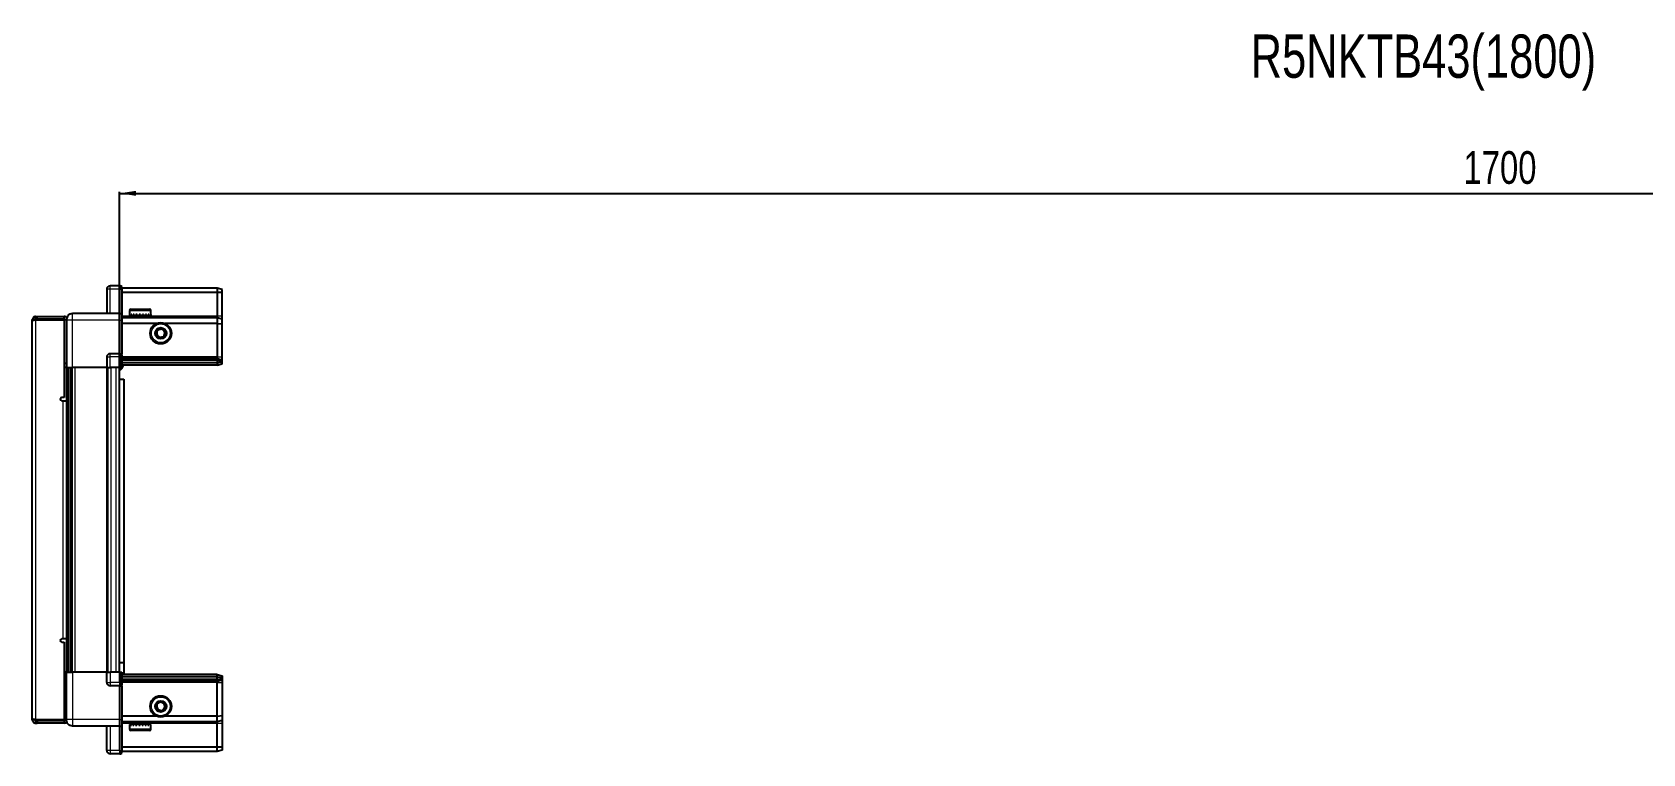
# Model space of a CAD drawing. Header units: millimetres. Extents: x 1021 to 4033, y -989 to 1441.
# Drawn here: x 1642 to 2625, y 1000 to 1441 of the extents above; entities that cross this region are included whole.
import ezdxf

# ---------------------------------------------------------------- set-up
doc = ezdxf.new("R2010")
doc.units = ezdxf.units.MM
doc.layers.add('FORMAT', color=7, linetype='Continuous')
doc.styles.add('SLDTEXTSTYLE0', font='TXT', dxfattribs={"width": 0.75})
doc.dimstyles.new('SLDDIMSTYLE0', dxfattribs={"dimtxt": 20, "dimasz": 10, "dimexe": 0, "dimexo": 0.0625, "dimgap": 5, "dimtad": 2, "dimdec": 1, "dimrnd": 1e-09, "dimzin": 12, "dimdsep": 46, "dimtxsty": 'SLDTEXTSTYLE0', "dimsah": 1, "dimcen": 0.09, "dimadec": 0, "dimazin": 3, "dimtfac": 1, "dimtofl": 0, "dimtmove": 0, "dimatfit": 3, "dimfxl": 0, "dimfrac": 2, "dimtolj": 1, "dimtzin": 12, "dimarcsym": 0})

# ---------------------------------------------------------------- blocks, each defined once
blk = doc.blocks.new('_D_4')
at = {"layer": 'FORMAT'}
for p, q in [((1695.13, 1235.67), (1695.13, 1343.16)), ((1695.13, 1342.16), (3395.13, 1342.16)), ((3395.13, 1235.67), (3395.13, 1343.16))]:
    blk.add_line(p, q, dxfattribs=at)
for points in [[(1695.13, 1342.16), (1705.13, 1340.63), (1705.13, 1343.7)], [(3395.13, 1342.16), (3385.13, 1343.7), (3385.13, 1340.63)]]:
    blk.add_solid(points, dxfattribs=at)
at = {"layer": 'FORMAT', "insert": (2515.58, 1367.95), "char_height": 20, "attachment_point": 1, "style": 'SLDTEXTSTYLE0'}
blk.add_mtext('1700', dxfattribs=at)

msp = doc.modelspace()

# ---------------------------------------------------------------- linework, layer by layer
at = {"color": 7, "linetype": 'Continuous', "lineweight": 25}
for p, q in [((1687.28, 1283.66), (1687.28, 1268.66)), ((1695.28, 1285.66), (1689.28, 1285.66)), ((1695.28, 1285.66), (1695.62, 1285.66)), ((1695.28, 1285.66), (1695.28, 1283.66)), ((1695.28, 1268.86), (1695.28, 1283.66)), ((1695.28, 1268.86), (1695.28, 1283.66)), ((1696.48, 1285.16), (1695.62, 1285.66)), ((1696.48, 1283.66), (1696.48, 1285.16)), ((1754.78, 1284.16), (1696.48, 1284.16)), ((1696.48, 1283.66), (1696.48, 1268.86)), ((1754.78, 1281.66), (1696.48, 1281.66)), ((1754.78, 1284.16), (1754.78, 1281.66)), ((1757.78, 1283.36), (1754.78, 1284.16)), ((1754.78, 1281.66), (1754.78, 1267.16)), ((1757.78, 1281.51), (1754.78, 1281.66)), ((1757.78, 1281.51), (1757.78, 1283.36)), ((1757.78, 1267.16), (1757.78, 1281.51)), ((1695.28, 1268.66), (1666.28, 1268.66)), ((1695.28, 1268.66), (1695.28, 1268.86)), ((1695.28, 1268.66), (1696.48, 1268.66)), ((1695.28, 1264.66), (1695.28, 1268.66)), ((1696.48, 1268.86), (1696.48, 1268.66)), ((1696.48, 1268.66), (1696.48, 1264.66)), ((1701.28, 1270.56), (1701.28, 1268.16)), ((1702.08, 1271.36), (1709.25, 1271.36)), ((1709.25, 1271.36), (1713.48, 1271.36)), ((1714.28, 1268.16), (1714.28, 1270.56)), ((1643.28, 1264.81), (1641.78, 1264.81)), ((1641.78, 1264.31), (1641.78, 1264.81)), ((1641.78, 1021.01), (1641.78, 1264.31)), ((1643.88, 1265.41), (1643.88, 1266.91)), ((1643.88, 1266.91), (1644.78, 1266.91)), ((1643.88, 1265.41), (1644.78, 1265.41)), ((1643.88, 1264.91), (1661.28, 1264.91)), ((1644.78, 1265.41), (1644.78, 1266.91)), ((1644.78, 1266.91), (1661.28, 1266.91)), ((1644.78, 1265.41), (1661.28, 1265.41)), ((1661.28, 1265.41), (1661.28, 1266.91)), ((1662.78, 1264.91), (1661.28, 1264.91)), ((1661.28, 1264.91), (1661.28, 1217.41)), ((1662.78, 1264.66), (1662.78, 1235.66)), ((1695.28, 1244.36), (1695.28, 1264.66)), ((1754.78, 1266.16), (1696.48, 1266.16)), ((1696.48, 1264.66), (1696.48, 1244.36)), ((1717.78, 1262.66), (1696.48, 1262.66)), ((1701.28, 1268.16), (1701.28, 1267.66)), ((1701.28, 1267.66), (1701.42, 1267.66)), ((1701.61, 1268.16), (1701.42, 1268.16)), ((1701.42, 1268.16), (1701.42, 1267.66)), ((1701.42, 1267.66), (1701.61, 1267.66)), ((1701.61, 1268.16), (1701.61, 1267.66)), ((1701.61, 1267.66), (1702.14, 1267.66)), ((1702.54, 1268.16), (1702.14, 1268.16)), ((1702.14, 1268.16), (1702.14, 1267.66)), ((1702.14, 1267.66), (1702.54, 1267.66)), ((1702.54, 1268.16), (1702.54, 1267.66)), ((1702.54, 1267.66), (1703.41, 1267.66)), ((1703.38, 1267.66), (1703.38, 1267.56)), ((1703.38, 1267.56), (1712.18, 1267.56)), ((1703.98, 1268.16), (1703.41, 1268.16)), ((1703.41, 1268.16), (1703.41, 1267.66)), ((1703.41, 1267.66), (1703.98, 1267.66)), ((1703.78, 1267.16), (1704.47, 1266.68)), ((1703.78, 1267.16), (1708.81, 1267.16)), ((1704.47, 1266.68), (1703.78, 1266.2)), ((1703.78, 1266.2), (1703.78, 1266.16)), ((1703.78, 1266.2), (1708.81, 1266.2)), ((1703.98, 1268.16), (1703.98, 1267.66)), ((1703.98, 1267.66), (1705.1, 1267.66)), ((1704.47, 1266.68), (1708.64, 1266.68)), ((1705.79, 1268.16), (1705.1, 1268.16)), ((1705.1, 1268.16), (1705.1, 1267.66)), ((1705.1, 1267.66), (1705.79, 1267.66)), ((1705.79, 1268.16), (1705.79, 1267.66)), ((1705.79, 1267.66), (1707.07, 1267.66)), ((1707.8, 1268.16), (1707.07, 1268.16)), ((1707.07, 1268.16), (1707.07, 1267.66)), ((1707.07, 1267.66), (1707.3, 1267.66)), ((1707.3, 1268.16), (1707.3, 1267.66)), ((1707.8, 1268.16), (1707.8, 1267.66)), ((1707.8, 1268.16), (1707.8, 1267.66)), ((1707.8, 1267.66), (1709.1, 1267.66)), ((1707.8, 1267.66), (1707.8, 1267.66)), ((1708.64, 1266.68), (1711.09, 1266.68)), ((1708.81, 1267.16), (1711.78, 1267.16)), ((1708.81, 1266.2), (1711.78, 1266.2)), ((1709.81, 1268.16), (1709.1, 1268.16)), ((1709.1, 1268.16), (1709.1, 1267.66)), ((1709.16, 1268.16), (1709.16, 1267.66)), ((1709.16, 1267.66), (1709.81, 1267.66)), ((1709.81, 1268.16), (1709.81, 1267.66)), ((1709.81, 1267.66), (1711, 1267.66)), ((1711.62, 1268.16), (1711, 1268.16)), ((1711, 1268.16), (1711, 1267.66)), ((1711, 1267.66), (1711.62, 1267.66)), ((1711.09, 1266.68), (1711.78, 1267.16)), ((1711.78, 1266.2), (1711.09, 1266.68)), ((1711.62, 1268.16), (1711.62, 1267.66)), ((1711.62, 1267.66), (1712.59, 1267.66)), ((1711.78, 1266.16), (1711.78, 1266.2)), ((1712.18, 1267.56), (1712.18, 1267.66)), ((1713.05, 1268.16), (1712.59, 1268.16)), ((1712.59, 1268.16), (1712.59, 1267.66)), ((1712.59, 1267.66), (1713.05, 1267.66)), ((1713.05, 1268.16), (1713.05, 1267.66)), ((1713.05, 1267.66), (1713.71, 1267.66)), ((1713.97, 1268.16), (1713.71, 1268.16)), ((1713.71, 1268.16), (1713.71, 1267.66)), ((1713.71, 1267.66), (1713.97, 1267.66)), ((1713.97, 1268.16), (1713.97, 1267.66)), ((1713.97, 1267.66), (1714.24, 1267.66)), ((1714.28, 1268.16), (1714.24, 1268.16)), ((1714.24, 1268.16), (1714.24, 1267.66)), ((1714.24, 1267.66), (1714.28, 1267.66)), ((1714.28, 1268.16), (1714.28, 1267.66)), ((1754.78, 1262.66), (1722.78, 1262.66)), ((1754.78, 1267.16), (1754.78, 1266.16)), ((1754.78, 1266.16), (1754.78, 1262.66)), ((1757.78, 1265.36), (1754.78, 1266.16)), ((1754.78, 1262.66), (1754.78, 1242.16)), ((1754.78, 1262.66), (1757.78, 1262.33)), ((1757.78, 1265.36), (1757.78, 1267.16)), ((1757.78, 1262.33), (1757.78, 1265.36)), ((1757.78, 1242.16), (1757.78, 1262.33)), ((1687.28, 1242.16), (1687.28, 1235.66)), ((1695.28, 1244.16), (1689.28, 1244.16)), ((1695.28, 1244.16), (1695.28, 1244.36)), ((1695.28, 1244.16), (1695.28, 1242.16)), ((1695.28, 1244.16), (1696.48, 1244.16)), ((1695.28, 1235.66), (1695.28, 1242.16)), ((1695.28, 1235.66), (1695.28, 1242.16)), ((1695.62, 1235.66), (1695.62, 1242.16)), ((1696.48, 1244.36), (1696.48, 1244.16)), ((1696.48, 1243.49), (1696.48, 1244.16)), ((1696.48, 1243.49), (1696.48, 1235.66)), ((1754.78, 1241.16), (1696.48, 1241.16)), ((1754.78, 1240.16), (1696.48, 1240.16)), ((1754.78, 1242.16), (1754.78, 1241.16)), ((1754.78, 1241.16), (1754.78, 1240.16)), ((1754.78, 1241.16), (1757.78, 1240.36)), ((1754.78, 1240.16), (1754.78, 1238.66)), ((1754.78, 1240.16), (1757.78, 1239.62)), ((1754.78, 1238.66), (1757.78, 1239.12)), ((1757.78, 1240.36), (1757.78, 1242.16)), ((1757.78, 1239.62), (1757.78, 1240.36)), ((1757.78, 1239.12), (1757.78, 1239.62)), ((1757.78, 1237.97), (1757.78, 1239.12)), ((1661.28, 1238.41), (1662.78, 1238.41)), ((1662.78, 1235.66), (1661.28, 1235.66)), ((1663.43, 1049.66), (1663.43, 1235.66)), ((1665.23, 1235.66), (1665.23, 1049.66)), ((1665.26, 1235.66), (1665.26, 1049.66)), ((1687.28, 1235.66), (1666.28, 1235.66)), ((1687.28, 1235.66), (1689.28, 1235.66)), ((1687.93, 1049.66), (1687.93, 1235.66)), ((1695.28, 1235.66), (1689.28, 1235.66)), ((1695.13, 1049.66), (1695.13, 1235.66)), ((1695.28, 1235.66), (1695.62, 1235.66)), ((1695.28, 1235.66), (1695.28, 1235.66)), ((1696.48, 1235.66), (1695.62, 1235.66)), ((1695.62, 1235.66), (1695.62, 1235.66)), ((1754.78, 1238.66), (1696.48, 1238.66)), ((1754.78, 1237.16), (1696.48, 1237.16)), ((1754.78, 1238.66), (1754.78, 1237.16)), ((1754.78, 1237.16), (1757.78, 1237.97)), ((1695.13, 1228.66), (1697.63, 1228.66)), ((1697.63, 1228.66), (1697.63, 1055.16)), ((1661.28, 1217.41), (1659.93, 1217.41)), ((1659.93, 1215.41), (1660.68, 1215.41)), ((1660.68, 1215.41), (1662.78, 1215.41)), ((1662.78, 1215.41), (1662.78, 1069.91)), ((1660.68, 1069.91), (1659.93, 1069.91)), ((1659.93, 1067.91), (1661.28, 1067.91)), ((1662.78, 1069.91), (1660.68, 1069.91)), ((1661.28, 1067.91), (1661.28, 1020.41)), ((1697.63, 1055.16), (1695.13, 1055.16)), ((1697.63, 1055.16), (1697.63, 1048.16)), ((1662.78, 1049.66), (1661.28, 1049.66)), ((1662.78, 1046.91), (1661.28, 1046.91)), ((1662.78, 1020.66), (1662.78, 1049.66)), ((1687.28, 1049.66), (1666.28, 1049.66)), ((1687.28, 1043.16), (1687.28, 1049.66)), ((1687.28, 1049.66), (1689.28, 1049.66)), ((1695.28, 1049.66), (1689.28, 1049.66)), ((1695.28, 1043.16), (1695.28, 1049.66)), ((1695.28, 1049.66), (1695.62, 1049.66)), ((1695.28, 1043.16), (1695.28, 1041.16)), ((1695.28, 1043.16), (1695.28, 1041.16)), ((1695.62, 1043.16), (1695.62, 1049.66)), ((1695.62, 1049.66), (1696.48, 1049.66)), ((1696.48, 1049.66), (1696.48, 1041.84)), ((1754.78, 1048.16), (1696.48, 1048.16)), ((1754.78, 1046.66), (1696.48, 1046.66)), ((1754.78, 1045.16), (1696.48, 1045.16)), ((1754.78, 1044.16), (1696.48, 1044.16)), ((1754.78, 1046.66), (1754.78, 1048.16)), ((1754.78, 1048.16), (1757.78, 1047.36)), ((1754.78, 1045.16), (1754.78, 1046.66)), ((1754.78, 1046.66), (1757.78, 1046.21)), ((1754.78, 1045.16), (1757.78, 1045.71)), ((1754.78, 1044.16), (1754.78, 1045.16)), ((1754.78, 1044.16), (1757.78, 1044.97)), ((1754.78, 1043.16), (1754.78, 1044.16)), ((1754.78, 1022.66), (1754.78, 1043.16)), ((1757.78, 1047.36), (1757.78, 1046.21)), ((1757.78, 1046.21), (1757.78, 1045.71)), ((1757.78, 1045.71), (1757.78, 1044.97)), ((1757.78, 1044.97), (1757.78, 1043.16)), ((1757.78, 1043.16), (1757.78, 1023)), ((1695.28, 1041.16), (1689.28, 1041.16)), ((1695.28, 1041.16), (1696.48, 1041.16)), ((1695.28, 1040.96), (1695.28, 1041.16)), ((1695.28, 1020.66), (1695.28, 1040.96)), ((1696.48, 1041.16), (1696.48, 1041.84)), ((1696.48, 1041.16), (1696.48, 1040.96)), ((1696.48, 1040.96), (1696.48, 1020.66)), ((1717.78, 1022.66), (1696.48, 1022.66)), ((1754.78, 1022.66), (1722.78, 1022.66)), ((1754.78, 1022.66), (1757.78, 1023)), ((1754.78, 1019.16), (1754.78, 1022.66)), ((1757.78, 1023), (1757.78, 1019.97)), ((1641.78, 1020.51), (1641.78, 1021.01)), ((1643.28, 1020.51), (1641.78, 1020.51)), ((1661.28, 1020.41), (1643.88, 1020.41)), ((1643.88, 1019.91), (1643.88, 1018.41)), ((1643.88, 1019.91), (1644.78, 1019.91)), ((1643.88, 1018.41), (1644.78, 1018.41)), ((1661.28, 1019.91), (1644.78, 1019.91)), ((1644.78, 1019.91), (1644.78, 1018.41)), ((1661.28, 1018.41), (1644.78, 1018.41)), ((1661.28, 1020.41), (1662.78, 1020.41)), ((1661.28, 1019.91), (1661.28, 1018.41)), ((1695.28, 1016.66), (1666.28, 1016.66)), ((1687.28, 1001.66), (1687.28, 1016.66)), ((1695.28, 1016.66), (1695.28, 1020.66)), ((1695.28, 1016.66), (1696.48, 1016.66)), ((1695.28, 1016.46), (1695.28, 1016.66)), ((1695.28, 1001.66), (1695.28, 1016.46)), ((1696.48, 1020.66), (1696.48, 1016.66)), ((1754.78, 1019.16), (1696.48, 1019.16)), ((1696.48, 1016.66), (1696.48, 1016.46)), ((1696.48, 1016.46), (1696.48, 1001.66)), ((1701.28, 1017.66), (1701.28, 1014.76)), ((1701.38, 1017.66), (1701.28, 1017.66)), ((1701.38, 1017.16), (1701.38, 1017.66)), ((1701.55, 1017.66), (1701.38, 1017.66)), ((1701.38, 1017.16), (1701.55, 1017.16)), ((1701.55, 1017.16), (1701.55, 1017.66)), ((1702.04, 1017.66), (1701.55, 1017.66)), ((1702.04, 1017.16), (1702.04, 1017.66)), ((1702.42, 1017.66), (1702.04, 1017.66)), ((1702.04, 1017.16), (1702.42, 1017.16)), ((1702.23, 1013.96), (1702.08, 1013.96)), ((1713.48, 1013.96), (1702.23, 1013.96)), ((1702.42, 1017.16), (1702.42, 1017.66)), ((1703.26, 1017.66), (1702.42, 1017.66)), ((1703.26, 1017.16), (1703.26, 1017.66)), ((1703.81, 1017.66), (1703.26, 1017.66)), ((1703.26, 1017.16), (1703.81, 1017.16)), ((1703.38, 1017.76), (1703.38, 1017.66)), ((1708.78, 1017.76), (1703.38, 1017.76)), ((1703.78, 1019.16), (1703.78, 1019.13)), ((1703.78, 1019.13), (1704.47, 1018.65)), ((1703.89, 1019.13), (1703.78, 1019.13)), ((1704.47, 1018.65), (1703.78, 1018.16)), ((1703.89, 1018.16), (1703.78, 1018.16)), ((1703.81, 1017.16), (1703.81, 1017.66)), ((1704.92, 1017.66), (1703.81, 1017.66)), ((1711.78, 1019.13), (1703.89, 1019.13)), ((1711.78, 1018.16), (1703.89, 1018.16)), ((1704.56, 1018.65), (1704.47, 1018.65)), ((1711.09, 1018.65), (1704.56, 1018.65)), ((1704.92, 1017.16), (1704.92, 1017.66)), ((1705.6, 1017.66), (1704.92, 1017.66)), ((1704.92, 1017.16), (1705.6, 1017.16)), ((1705.6, 1017.16), (1705.6, 1017.66)), ((1706.86, 1017.66), (1705.6, 1017.66)), ((1706.86, 1017.16), (1706.86, 1017.66)), ((1707.16, 1017.66), (1706.86, 1017.66)), ((1706.86, 1017.16), (1707.6, 1017.16)), ((1707.16, 1017.16), (1707.16, 1017.66)), ((1707.6, 1017.16), (1707.6, 1017.66)), ((1708.9, 1017.66), (1707.6, 1017.66)), ((1712.18, 1017.76), (1708.78, 1017.76)), ((1708.9, 1017.16), (1708.9, 1017.66)), ((1708.9, 1017.16), (1709.61, 1017.16)), ((1709.02, 1017.16), (1709.02, 1017.66)), ((1709.61, 1017.66), (1709.02, 1017.66)), ((1709.61, 1017.16), (1709.61, 1017.66)), ((1710.82, 1017.66), (1709.61, 1017.66)), ((1710.82, 1017.16), (1710.82, 1017.66)), ((1711.45, 1017.66), (1710.82, 1017.66)), ((1710.82, 1017.16), (1711.45, 1017.16)), ((1711.09, 1018.65), (1711.78, 1019.13)), ((1711.78, 1018.16), (1711.09, 1018.65)), ((1711.45, 1017.16), (1711.45, 1017.66)), ((1712.45, 1017.66), (1711.45, 1017.66)), ((1711.78, 1019.13), (1711.78, 1019.16)), ((1712.18, 1017.66), (1712.18, 1017.76)), ((1712.45, 1017.16), (1712.45, 1017.66)), ((1712.93, 1017.66), (1712.45, 1017.66)), ((1712.45, 1017.16), (1712.93, 1017.16)), ((1712.93, 1017.16), (1712.93, 1017.66)), ((1713.62, 1017.66), (1712.93, 1017.66)), ((1713.62, 1017.16), (1713.62, 1017.66)), ((1713.91, 1017.66), (1713.62, 1017.66)), ((1713.62, 1017.16), (1713.91, 1017.16)), ((1713.91, 1017.16), (1713.91, 1017.66)), ((1714.22, 1017.66), (1713.91, 1017.66)), ((1714.22, 1017.16), (1714.22, 1017.66)), ((1714.28, 1017.66), (1714.22, 1017.66)), ((1714.22, 1017.16), (1714.28, 1017.16)), ((1714.28, 1014.76), (1714.28, 1017.66)), ((1714.28, 1017.16), (1714.28, 1017.66)), ((1714.28, 1017.66), (1714.28, 1017.66)), ((1757.78, 1019.97), (1754.78, 1019.16)), ((1754.78, 1018.16), (1754.78, 1019.16)), ((1754.78, 1003.66), (1754.78, 1018.16)), ((1757.78, 1019.97), (1757.78, 1018.16)), ((1757.78, 1018.16), (1757.78, 1003.82)), ((1754.78, 1003.66), (1696.48, 1003.66)), ((1757.78, 1003.82), (1754.78, 1003.66)), ((1754.78, 1001.16), (1754.78, 1003.66)), ((1757.78, 1003.82), (1757.78, 1001.97)), ((1695.28, 999.66), (1689.28, 999.66)), ((1695.28, 1001.66), (1695.28, 999.66)), ((1695.28, 999.66), (1695.62, 999.66)), ((1695.28, 999.66), (1695.28, 999.66)), ((1695.28, 999.66), (1695.62, 999.66)), ((1695.62, 999.66), (1696.48, 1000.16)), ((1695.62, 999.66), (1696.48, 1000.16)), ((1696.48, 1000.16), (1696.48, 1001.66)), ((1754.78, 1001.16), (1696.48, 1001.16)), ((1757.78, 1001.97), (1754.78, 1001.16))]:
    msp.add_line(p, q, dxfattribs=at)
at = {"color": 8, "linetype": 'Continuous', "lineweight": 18}
for p, q in [((1689.28, 1283.66), (1687.28, 1283.66)), ((1689.28, 1283.66), (1689.28, 1285.66)), ((1689.28, 1268.66), (1689.28, 1283.66)), ((1695.28, 1283.66), (1689.28, 1283.66)), ((1695.28, 1283.66), (1696.48, 1283.66)), ((1695.28, 1268.86), (1696.48, 1268.86)), ((1701.28, 1270.56), (1709.46, 1270.56)), ((1709.46, 1270.56), (1714.28, 1270.56)), ((1643.88, 1264.91), (1643.88, 1020.41)), ((1666.28, 1235.66), (1666.28, 1264.66)), ((1695.28, 1264.66), (1666.28, 1264.66)), ((1695.28, 1264.66), (1696.48, 1264.66)), ((1703.78, 1267.16), (1696.48, 1267.16)), ((1754.78, 1267.16), (1711.78, 1267.16)), ((1757.78, 1267.16), (1754.78, 1267.16)), ((1687.28, 1242.16), (1689.28, 1242.16)), ((1689.28, 1242.16), (1689.28, 1244.16)), ((1689.28, 1235.66), (1689.28, 1242.16)), ((1695.28, 1242.16), (1689.28, 1242.16)), ((1695.28, 1244.36), (1696.48, 1244.36)), ((1695.28, 1242.16), (1695.62, 1242.16)), ((1754.78, 1242.16), (1696.48, 1242.16)), ((1754.78, 1242.16), (1757.78, 1242.16)), ((1662.78, 1215.41), (1662.78, 1235.66)), ((1664.02, 1235.66), (1664.02, 1049.66)), ((1666.47, 1049.66), (1666.47, 1235.66)), ((1667.88, 1235.66), (1667.88, 1049.66)), ((1687.28, 1049.66), (1687.28, 1235.66)), ((1689.93, 1049.66), (1689.93, 1235.66)), ((1693.13, 1049.66), (1693.13, 1235.66)), ((1695.28, 1235.66), (1695.62, 1235.66)), ((1660.68, 1069.91), (1660.68, 1215.41)), ((1662.78, 1049.66), (1662.78, 1069.91)), ((1666.28, 1049.66), (1666.28, 1020.66)), ((1687.28, 1043.16), (1689.28, 1043.16)), ((1689.28, 1049.66), (1689.28, 1043.16)), ((1689.28, 1043.16), (1689.28, 1041.16)), ((1695.28, 1043.16), (1689.28, 1043.16)), ((1695.28, 1043.16), (1695.62, 1043.16)), ((1754.78, 1043.16), (1696.48, 1043.16)), ((1754.78, 1043.16), (1757.78, 1043.16)), ((1696.48, 1040.96), (1695.28, 1040.96)), ((1695.28, 1020.66), (1666.28, 1020.66)), ((1689.28, 1016.66), (1689.28, 1001.66)), ((1695.28, 1020.66), (1696.48, 1020.66)), ((1696.48, 1016.46), (1695.28, 1016.46)), ((1703.78, 1018.16), (1696.48, 1018.16)), ((1701.45, 1014.76), (1701.28, 1014.76)), ((1714.28, 1014.76), (1701.45, 1014.76)), ((1754.78, 1018.16), (1711.78, 1018.16)), ((1757.78, 1018.16), (1754.78, 1018.16)), ((1689.28, 1001.66), (1687.28, 1001.66)), ((1695.28, 1001.66), (1689.28, 1001.66)), ((1689.28, 1001.66), (1689.28, 999.66)), ((1695.28, 1001.66), (1696.48, 1001.66))]:
    msp.add_line(p, q, dxfattribs=at)
at = {"color": 7, "linetype": 'Continuous', "lineweight": 25}
for centre, radius in [((1720.28, 1256.66), 6.5), ((1720.28, 1256.66), 3.46), ((1720.28, 1028.66), 6.5), ((1720.28, 1028.66), 3.46)]:
    msp.add_circle(centre, radius, dxfattribs=at)
at = {"color": 8, "linetype": 'Continuous', "lineweight": 18}
for centre in [(1720.28, 1256.66), (1720.28, 1028.66)]:
    msp.add_circle(centre, 5.7, dxfattribs=at)
at = {"color": 7, "linetype": 'Continuous', "lineweight": 25}
for centre, radius, start, end in [((1689.28, 1283.66), 2, 90, 180), ((1702.08, 1270.56), 0.8, 90, 180), ((1713.48, 1270.56), 0.8, 0, 90), ((1643.78, 1264.41), 0.5, 90, 117.7907), ((1661.18, 1264.81), 0.6, 9.59407, 90), ((1661.18, 1264.81), 2.1, 32.2369, 87.2706), ((1703.38, 1267.16), 0.4, 0, 90), ((1712.18, 1267.16), 0.4, 90, 180), ((1720.28, 1256.66), 2.5, 101.00659, 161.00659), ((1720.28, 1256.66), 2.5, 41.00659, 101.00659), ((1720.28, 1256.66), 2.5, 161.00659, 221.00659), ((1720.28, 1256.66), 2.5, 221.00659, 281.00659), ((1720.28, 1256.66), 2.5, 281.00659, 341.00659), ((1720.28, 1256.66), 2.5, 341.00659, 41.00659), ((1689.28, 1242.16), 2, 90, 180), ((1692.63, 1238.31), 5, 300, 346.70293), ((1659.93, 1216.41), 1, 90, 270), ((1659.93, 1068.91), 1, 90, 270), ((1689.28, 1043.16), 2, 180, 270), ((1720.28, 1028.66), 2.5, 127.98423, 187.98423), ((1720.28, 1028.66), 2.5, 187.98423, 247.98423), ((1720.28, 1028.66), 2.5, 67.98423, 127.98423), ((1720.28, 1028.66), 2.5, 247.98423, 307.98423), ((1720.28, 1028.66), 2.5, 7.98423, 67.98423), ((1720.28, 1028.66), 2.5, 307.98423, 7.98423), ((1643.78, 1020.91), 0.5, 243.58436, 270), ((1661.18, 1020.51), 0.6, 270, 350.40593), ((1661.18, 1020.51), 2.1, 272.7294, 327.8305), ((1702.08, 1014.76), 0.8, 180, 270), ((1703.38, 1018.16), 0.4, 270, 0), ((1712.18, 1018.16), 0.4, 180, 270), ((1713.48, 1014.76), 0.8, 270, 360), ((1689.28, 1001.66), 2, 180, 270)]:
    msp.add_arc(centre, radius, start, end, dxfattribs=at)
for centre, start_param, end_param in [((1699.08, 1242.16), 2.418858, 3.141593), ((1699.08, 1043.16), 3.141593, 3.864327)]:
    msp.add_ellipse(centre, major_axis=(3.46, 0), ratio=0.57735, start_param=start_param, end_param=end_param, dxfattribs=at)
for points, knots in [([(1666.28, 1268.66), (1665.84, 1268.62), (1665.17, 1268.55), (1664.35, 1268.11), (1663.79, 1267.66), (1663.34, 1267.1), (1662.9, 1266.28), (1662.83, 1265.6), (1662.78, 1265.16)], [0, 0, 0, 0, 0.239457, 0.368361, 0.5, 0.631639, 0.760543, 1, 1, 1, 1]), ([(1643.88, 1266.91), (1643.63, 1266.89), (1643.14, 1266.84), (1642.5, 1266.44), (1642.03, 1265.88), (1641.81, 1265.3), (1641.79, 1264.94), (1641.78, 1264.81)], [0, 0, 0, 0, 0.230255, 0.448522, 0.666786, 0.88505, 1, 1, 1, 1]), ([(1641.78, 1264.31), (1641.81, 1264.36), (1641.86, 1264.45), (1642.26, 1264.58), (1642.81, 1264.71), (1643.39, 1264.82), (1643.76, 1264.89), (1643.88, 1264.91)], [0, 0, 0, 0, 0.230255, 0.448522, 0.666786, 0.88505, 1, 1, 1, 1]), ([(1662.78, 1265.16), (1662.78, 1265.16), (1662.78, 1265.14), (1662.78, 1265.03), (1662.78, 1264.86), (1662.78, 1264.73), (1662.78, 1264.66)], [0, 0, 0, 0, 0.2493943, 0.5003335, 0.7501667, 1, 1, 1, 1]), ([(1717.45, 1256.11), (1717.62, 1256.6), (1717.93, 1257.51), (1718.24, 1258.42), (1718.39, 1258.84)], [0, 0, 0, 0, 0.534686, 1, 1, 1, 1]), ([(1718.39, 1258.84), (1718.9, 1258.94), (1719.84, 1259.13), (1720.78, 1259.31), (1721.22, 1259.39)], [0, 0, 0, 0, 0.534686, 1, 1, 1, 1]), ([(1721.22, 1259.39), (1721.3, 1259.3), (1721.7, 1258.85), (1722.35, 1258.1), (1722.89, 1257.48), (1723.12, 1257.22)], [0, 0, 0, 0, 0.1331247, 0.6370994, 1, 1, 1, 1]), ([(1719.34, 1253.93), (1719.12, 1254.19), (1718.58, 1254.82), (1717.92, 1255.57), (1717.53, 1256.02), (1717.45, 1256.11)], [0, 0, 0, 0, 0.362901, 0.866875, 1, 1, 1, 1]), ([(1722.18, 1254.49), (1721.67, 1254.39), (1720.72, 1254.2), (1719.78, 1254.02), (1719.34, 1253.93)], [0, 0, 0, 0, 0.5346859, 1, 1, 1, 1]), ([(1723.12, 1257.22), (1722.95, 1256.73), (1722.64, 1255.82), (1722.32, 1254.91), (1722.18, 1254.49)], [0, 0, 0, 0, 0.534686, 1, 1, 1, 1]), ([(1662.78, 1235.66), (1662.82, 1235.66), (1662.9, 1235.66), (1663.5, 1235.66), (1664.39, 1235.66), (1665.38, 1235.66), (1666.03, 1235.66), (1666.28, 1235.66)], [0, 0, 0, 0, 0.214694, 0.429388, 0.644082, 0.858775, 1, 1, 1, 1]), ([(1662.78, 1049.66), (1662.82, 1049.66), (1662.9, 1049.66), (1663.5, 1049.66), (1664.39, 1049.66), (1665.38, 1049.66), (1666.03, 1049.66), (1666.28, 1049.66)], [0, 0, 0, 0, 0.214694, 0.429388, 0.644082, 0.858775, 1, 1, 1, 1]), ([(1717.61, 1029.75), (1718.01, 1030.06), (1718.77, 1030.66), (1719.53, 1031.25), (1719.88, 1031.52)], [0, 0, 0, 0, 0.534686, 1, 1, 1, 1]), ([(1718.01, 1026.89), (1717.99, 1027.01), (1717.91, 1027.6), (1717.77, 1028.59), (1717.65, 1029.4), (1717.61, 1029.75)], [0, 0, 0, 0, 0.133125, 0.637099, 1, 1, 1, 1]), ([(1720.68, 1025.81), (1720.21, 1026), (1719.31, 1026.36), (1718.42, 1026.72), (1718.01, 1026.89)], [0, 0, 0, 0, 0.534686, 1, 1, 1, 1]), ([(1719.88, 1031.52), (1720.36, 1031.33), (1721.25, 1030.97), (1722.14, 1030.61), (1722.56, 1030.44)], [0, 0, 0, 0, 0.534686, 1, 1, 1, 1]), ([(1722.96, 1027.58), (1722.55, 1027.26), (1721.79, 1026.67), (1721.04, 1026.08), (1720.68, 1025.81)], [0, 0, 0, 0, 0.534686, 1, 1, 1, 1]), ([(1722.56, 1030.44), (1722.61, 1030.1), (1722.72, 1029.28), (1722.86, 1028.3), (1722.94, 1027.71), (1722.96, 1027.58)], [0, 0, 0, 0, 0.362901, 0.866875, 1, 1, 1, 1]), ([(1643.88, 1020.41), (1643.63, 1020.46), (1643.14, 1020.55), (1642.5, 1020.68), (1642.03, 1020.81), (1641.81, 1020.92), (1641.79, 1020.99), (1641.78, 1021.01)], [0, 0, 0, 0, 0.2302553, 0.4485219, 0.6667858, 0.8850496, 1, 1, 1, 1]), ([(1641.78, 1020.51), (1641.81, 1020.26), (1641.86, 1019.77), (1642.26, 1019.13), (1642.81, 1018.66), (1643.39, 1018.44), (1643.76, 1018.42), (1643.88, 1018.41)], [0, 0, 0, 0, 0.2302553, 0.4485219, 0.6667858, 0.8850496, 1, 1, 1, 1]), ([(1662.78, 1020.16), (1662.78, 1020.17), (1662.78, 1020.18), (1662.78, 1020.3), (1662.78, 1020.47), (1662.78, 1020.6), (1662.78, 1020.66)], [0, 0, 0, 0, 0.2493943, 0.5003335, 0.7501667, 1, 1, 1, 1]), ([(1666.28, 1016.66), (1665.84, 1016.71), (1665.17, 1016.78), (1664.35, 1017.22), (1663.79, 1017.67), (1663.34, 1018.23), (1662.9, 1019.05), (1662.83, 1019.72), (1662.78, 1020.16)], [0, 0, 0, 0, 0.239457, 0.368361, 0.5, 0.631639, 0.760543, 1, 1, 1, 1])]:
    msp.add_open_spline(points, degree=3, knots=knots, dxfattribs=at)
at = {"color": 8, "linetype": 'Continuous', "lineweight": 18}
for points in [[(1666.28, 1264.66), (1666.28, 1265.19), (1666.28, 1266.24), (1666.28, 1267.56), (1666.28, 1268.48), (1666.28, 1268.6), (1666.28, 1268.66)], [(1666.28, 1020.66), (1666.28, 1020.14), (1666.28, 1019.09), (1666.28, 1017.77), (1666.28, 1016.84), (1666.28, 1016.72), (1666.28, 1016.66)]]:
    msp.add_open_spline(points, degree=3, dxfattribs=at)
at = {"color": 7, "linetype": 'Continuous', "lineweight": 25}
for points in [[(1643.88, 1265.41), (1643.8, 1265.41), (1643.65, 1265.39), (1643.45, 1265.25), (1643.31, 1265.05), (1643.29, 1264.89), (1643.28, 1264.81)], [(1643.28, 1020.51), (1643.29, 1020.44), (1643.31, 1020.28), (1643.45, 1020.08), (1643.65, 1019.94), (1643.8, 1019.92), (1643.88, 1019.91)]]:
    msp.add_open_spline(points, degree=3, dxfattribs=at)
at = {"color": 8, "linetype": 'Continuous', "lineweight": 18}
for points in [[(1666.28, 1264.66), (1665.84, 1264.66), (1665.17, 1264.66), (1664.35, 1264.66), (1663.79, 1264.66), (1663.34, 1264.66), (1662.9, 1264.66), (1662.83, 1264.66), (1662.78, 1264.66)], [(1666.28, 1020.66), (1665.84, 1020.66), (1665.17, 1020.66), (1664.35, 1020.66), (1663.79, 1020.66), (1663.34, 1020.66), (1662.9, 1020.66), (1662.83, 1020.66), (1662.78, 1020.66)]]:
    msp.add_open_spline(points, degree=3, knots=[0, 0, 0, 0, 0.239457, 0.368361, 0.5, 0.631639, 0.760543, 1, 1, 1, 1], dxfattribs=at)

# ---------------------------------------------------------------- texts
at = {"layer": 'FORMAT', "insert": (2385.7, 1439.23), "char_height": 26.4583, "attachment_point": 1, "style": 'SLDTEXTSTYLE0'}
msp.add_mtext('R5NKTB43(1800)', dxfattribs=at)

# ---------------------------------------------------------------- dimensions: what is measured, and where the dimension line sits
at = {"layer": 'FORMAT'}
dim = msp.add_linear_dim(base=(3395.13, 1342.16), p1=(1695.13, 1235.66), p2=(3395.13, 1235.66), angle=0, dimstyle='SLDDIMSTYLE0', dxfattribs=at)
dim.commit()
dim.dimension.update_dxf_attribs({"geometry": '_D_4', "text_midpoint": (2545.13, 1342.16), "dimtype": 160})

doc.saveas('drawing.dxf')
